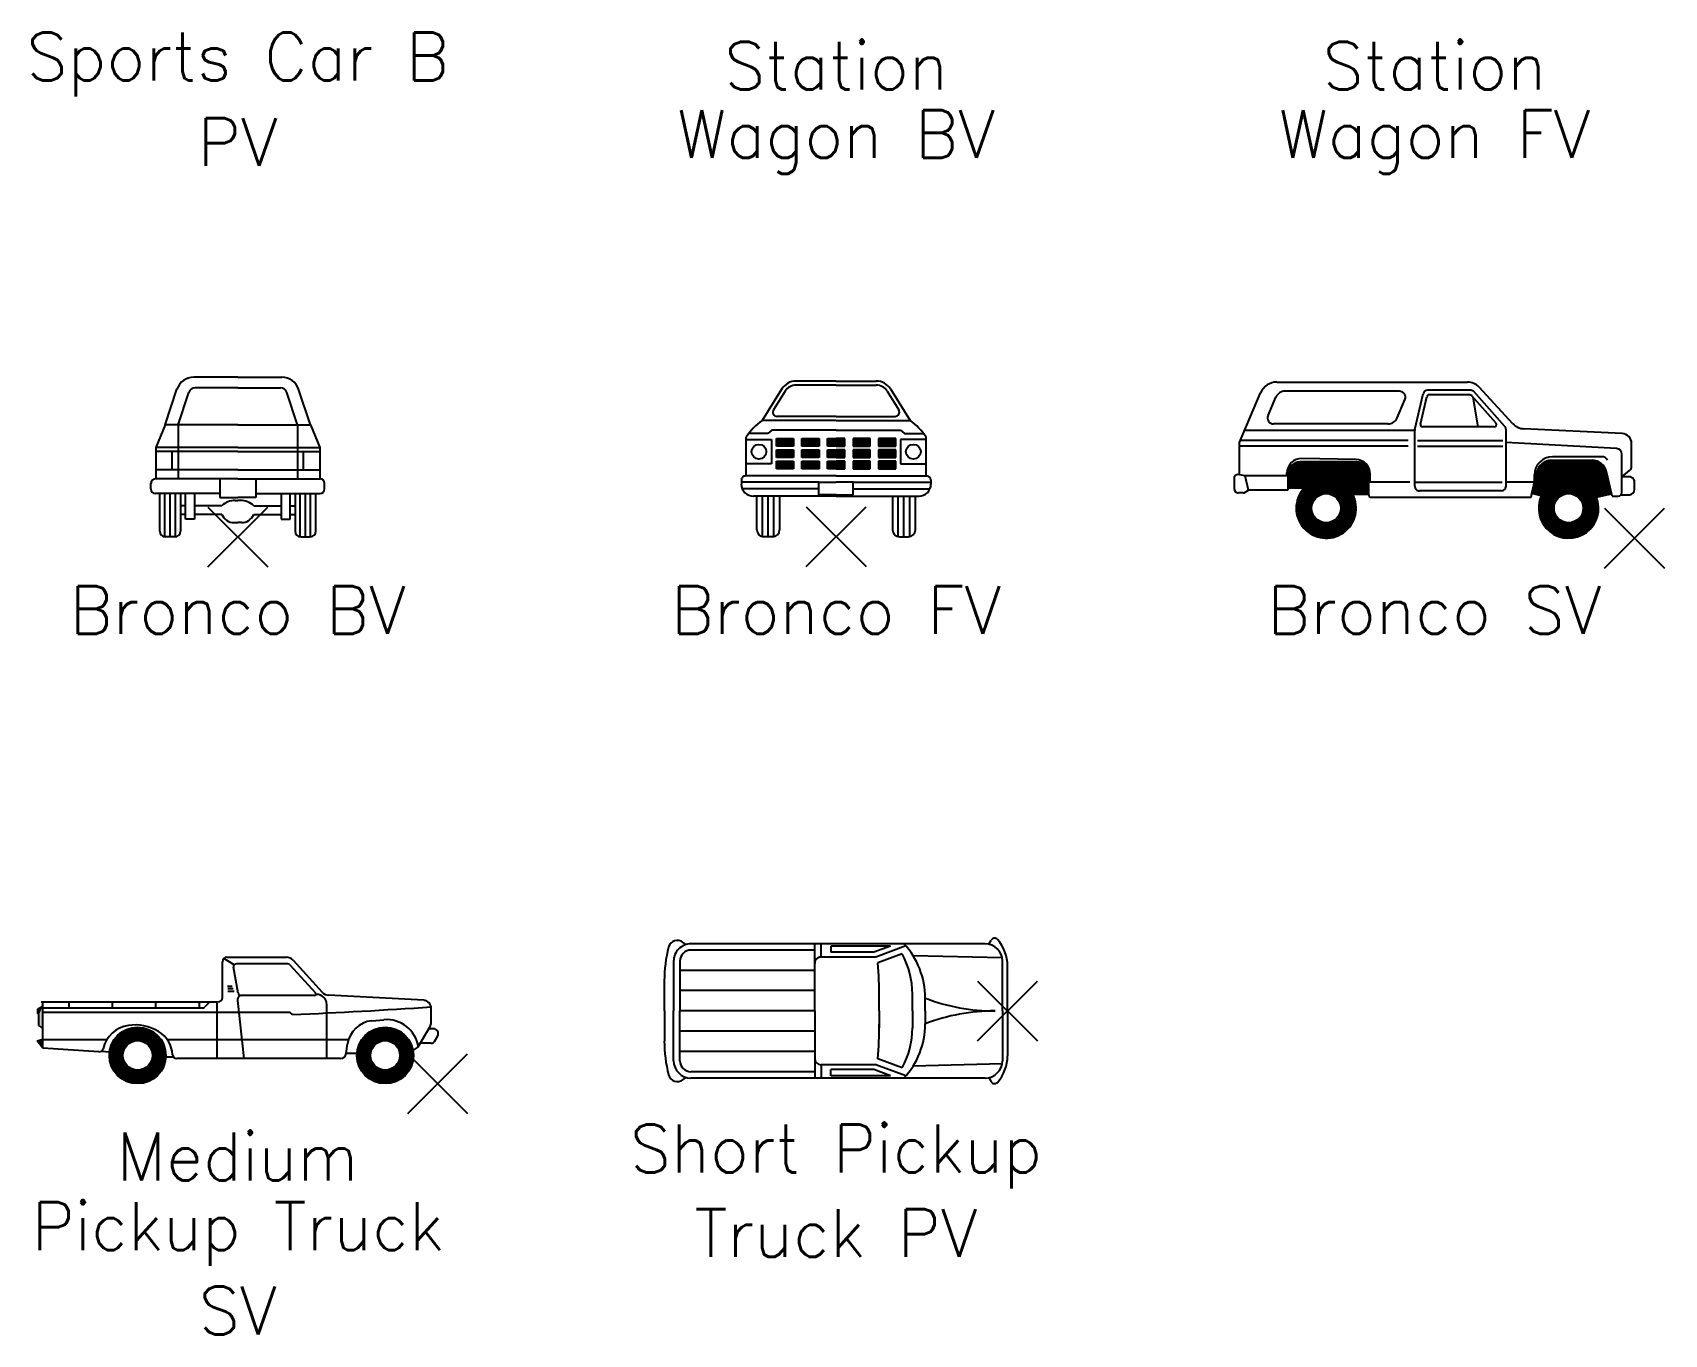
# Model space of a CAD drawing. Header units: inches. Extents: x -87 to 1609, y -1021 to 74.
# Drawn here: x -86 to 599, y -1021 to -475 of the extents above; entities that cross this region are included whole.
import ezdxf
from ezdxf.enums import TextEntityAlignment as Align

# ---------------------------------------------------------------- set-up
doc = ezdxf.new("R2010")
doc.units = ezdxf.units.IN
doc.header["$MEASUREMENT"] = 0
doc.layers.add('Block origin', color=7, linetype='Continuous')
doc.layers.add('Text', color=6, linetype='Continuous')
doc.styles.add('ATTR', font='romans.shx', dxfattribs={"width": 0.8, "height": 1.114828})
doc.styles.add('blk_label', font='romans.shx')

# ---------------------------------------------------------------- blocks, each defined once
blk = doc.blocks.new('Bronco SV')
at = {"linetype": 'Continuous'}
for p, q in [((-150.02, 65.55), (-70.04, 65.55)), ((-98.66, 61.71), (-146.59, 61.71)), ((-68.72, 62.1), (-86.79, 62.1)), ((-50.97, 48.02), (-65.21, 63.44)), ((-165.66, 40.13), (-156.85, 61.02)), ((-153.76, 51.54), (-150.45, 59.18)), ((-99.62, 50.48), (-96.31, 58.12)), ((-92.11, 45.62), (-88.7, 60.58)), ((-89.79, 47.93), (-87.18, 59.4)), ((-69.01, 60.17), (-86.21, 60.17)), ((-58.13, 48.36), (-68.27, 59.83)), ((-65.58, 46.72), (-67.7, 59.19)), ((-54.38, 46.89), (-67.25, 61.44)), ((-103.47, 47.95), (-151.4, 47.95)), ((-92.16, 45.24), (-163.5, 45.24)), ((-92.16, 21.83), (-92.16, 45.18)), ((-58.87, 46.72), (-88.83, 46.72)), ((-53.89, 21.83), (-53.89, 45.59)), ((-5.17, 43.93), (-46.46, 45.92)), ((-165.66, 26.53), (-165.66, 40.13)), ((-94.94, 38.57), (-165.66, 38.57)), ((-94.94, 41.07), (-165.26, 41.07)), ((-91.04, 41.07), (-55.19, 41.07)), ((-91.04, 38.57), (-55.19, 38.57)), ((-7.49, 37.65), (-53.89, 40.16)), ((-5.25, 19.18), (-5.25, 35.29)), ((-1.2, 30.17), (-1.2, 39.76)), ((-138.93, 20.99), (-145.44, 27.49)), ((-138.6, 21.12), (-145.37, 27.9)), ((-138.37, 21.37), (-145.28, 28.28)), ((-138.13, 21.6), (-145.17, 28.64)), ((-137.89, 21.83), (-145.03, 28.97)), ((-137.64, 22.06), (-144.88, 29.29)), ((-137.39, 22.27), (-144.71, 29.59)), ((-137.13, 22.48), (-144.52, 29.87)), ((-136.86, 22.69), (-144.32, 30.14)), ((-136.59, 22.89), (-144.1, 30.39)), ((-136.31, 23.08), (-143.86, 30.63)), ((-136.02, 23.26), (-143.61, 30.85)), ((-135.73, 23.44), (-143.34, 31.05)), ((-135.43, 23.61), (-143.06, 31.24)), ((-135.12, 23.77), (-142.76, 31.41)), ((-134.81, 23.93), (-142.44, 31.57)), ((-134.48, 24.08), (-142.11, 31.7)), ((-134.15, 24.22), (-141.75, 31.82)), ((-133.82, 24.36), (-141.37, 31.91)), ((-133.47, 24.48), (-140.96, 31.97)), ((-133.12, 24.6), (-140.52, 32)), ((-116.58, 32.01), (-140.38, 32.01)), ((-132.75, 24.71), (-140.05, 32.01)), ((-116.81, 33.02), (-139.6, 33.46)), ((-132.38, 24.81), (-139.58, 32.01)), ((-132, 24.89), (-139.11, 32.01)), ((-131.6, 24.97), (-138.64, 32.01)), ((-131.2, 25.04), (-138.17, 32.01)), ((-130.78, 25.09), (-137.7, 32.01)), ((-130.35, 25.14), (-137.23, 32.01)), ((-129.91, 25.16), (-136.75, 32.01)), ((-129.45, 25.18), (-136.28, 32.01)), ((-128.98, 25.17), (-135.81, 32.01)), ((-128.48, 25.15), (-135.34, 32.01)), ((-127.96, 25.1), (-134.87, 32.01)), ((-127.42, 25.03), (-134.4, 32.01)), ((-126.84, 24.93), (-133.93, 32.01)), ((-126.23, 24.79), (-133.45, 32.01)), ((-125.57, 24.6), (-132.98, 32.01)), ((-124.85, 24.35), (-132.51, 32.01)), ((-124.04, 24), (-132.04, 32.01)), ((-123.05, 23.49), (-131.57, 32.01)), ((-121.61, 22.52), (-131.1, 32.01)), ((-117.17, 18.55), (-130.63, 32.01)), ((-116.7, 18.55), (-130.16, 32.01)), ((-116.23, 18.55), (-129.68, 32.01)), ((-115.76, 18.55), (-129.21, 32.01)), ((-115.29, 18.55), (-128.74, 32.01)), ((-114.82, 18.55), (-128.27, 32.01)), ((-114.34, 18.55), (-127.8, 32.01)), ((-113.87, 18.55), (-127.33, 32.01)), ((-113.4, 18.55), (-126.86, 32.01)), ((-112.93, 18.55), (-126.38, 32.01)), ((-112.46, 18.55), (-125.91, 32.01)), ((-111.99, 18.55), (-125.44, 32.01)), ((-111.52, 18.55), (-124.97, 32.01)), ((-111.48, 18.99), (-124.5, 32.01)), ((-111.48, 19.46), (-124.03, 32.01)), ((-111.48, 19.93), (-123.56, 32.01)), ((-111.48, 20.41), (-123.09, 32.01)), ((-111.48, 20.88), (-122.61, 32.01)), ((-111.48, 21.35), (-122.14, 32.01)), ((-111.48, 21.82), (-121.67, 32.01)), ((-111.48, 22.29), (-121.2, 32.01)), ((-111.48, 22.76), (-120.73, 32.01)), ((-111.48, 23.23), (-120.26, 32.01)), ((-111.48, 23.7), (-119.79, 32.01)), ((-111.48, 24.18), (-119.31, 32.01)), ((-111.48, 24.65), (-118.84, 32.01)), ((-111.48, 25.12), (-118.37, 32.01)), ((-111.48, 25.59), (-117.9, 32.01)), ((-111.48, 26.06), (-117.43, 32.01)), ((-111.48, 26.53), (-116.96, 32.01)), ((-111.49, 27), (-116.49, 32.01)), ((-111.52, 27.51), (-115.98, 31.97)), ((-111.62, 28.08), (-115.41, 31.87)), ((-111.83, 28.77), (-114.72, 31.66)), ((-112.35, 29.75), (-113.74, 31.14)), ((-43.03, 18.81), (-40.94, 27.88)), ((-35.62, 22.31), (-40.99, 27.68)), ((-35.36, 22.52), (-40.9, 28.06)), ((-35.09, 22.72), (-40.79, 28.42)), ((-34.81, 22.92), (-40.66, 28.77)), ((-34.53, 23.11), (-40.52, 29.1)), ((-34.25, 23.29), (-40.37, 29.41)), ((-33.95, 23.47), (-40.2, 29.71)), ((-33.65, 23.64), (-40.01, 30)), ((-33.34, 23.8), (-39.81, 30.27)), ((-33.03, 23.96), (-39.6, 30.53)), ((-32.7, 24.11), (-39.38, 30.78)), ((-32.37, 24.25), (-39.14, 31.02)), ((-32.03, 24.38), (-38.9, 31.24)), ((-31.69, 24.5), (-38.63, 31.45)), ((-31.33, 24.62), (-38.36, 31.65)), ((-30.96, 24.72), (-38.07, 31.83)), ((-30.59, 24.82), (-37.77, 32)), ((-30.21, 24.91), (-37.46, 32.16)), ((-29.81, 24.98), (-37.13, 32.3)), ((-29.4, 25.05), (-36.78, 32.42)), ((-28.99, 25.1), (-36.42, 32.53)), ((-28.55, 25.14), (-36.03, 32.62)), ((-28.11, 25.17), (-35.62, 32.68)), ((-27.65, 25.18), (-35.19, 32.72)), ((-34.84, 32.73), (-17.8, 32.73)), ((-27.17, 25.17), (-34.73, 32.73)), ((-13.71, 34.19), (-34.41, 34.19)), ((-26.67, 25.14), (-34.26, 32.73)), ((-26.15, 25.09), (-33.79, 32.73)), ((-25.6, 25.01), (-33.32, 32.73)), ((-25.02, 24.9), (-32.85, 32.73)), ((-24.4, 24.76), (-32.37, 32.73)), ((-23.73, 24.56), (-31.9, 32.73)), ((-23, 24.3), (-31.43, 32.73)), ((-22.16, 23.93), (-30.96, 32.73)), ((-21.13, 23.37), (-30.49, 32.73)), ((-19.45, 22.16), (-30.02, 32.73)), ((-14.41, 17.6), (-29.55, 32.73)), ((-14.02, 17.68), (-29.08, 32.73)), ((-13.64, 17.77), (-28.6, 32.73)), ((-13.25, 17.85), (-28.13, 32.73)), ((-12.87, 17.94), (-27.66, 32.73)), ((-12.48, 18.03), (-27.19, 32.73)), ((-12.1, 18.11), (-26.72, 32.73)), ((-11.71, 18.2), (-26.25, 32.73)), ((-11.33, 18.29), (-25.78, 32.73)), ((-10.94, 18.37), (-25.3, 32.73)), ((-10.56, 18.46), (-24.83, 32.73)), ((-10.17, 18.54), (-24.36, 32.73)), ((-9.79, 18.63), (-23.89, 32.73)), ((-9.63, 18.95), (-23.42, 32.73)), ((-9.77, 19.56), (-22.95, 32.73)), ((-9.92, 20.17), (-22.48, 32.73)), ((-10.06, 20.79), (-22.01, 32.73)), ((-10.2, 21.4), (-21.53, 32.73)), ((-10.34, 22.01), (-21.06, 32.73)), ((-10.48, 22.62), (-20.59, 32.73)), ((-10.62, 23.24), (-20.12, 32.73)), ((-10.77, 23.85), (-19.65, 32.73)), ((-10.91, 24.46), (-19.18, 32.73)), ((-11.05, 25.07), (-18.71, 32.73)), ((-11.19, 25.69), (-18.24, 32.73)), ((-11.33, 26.3), (-17.76, 32.73)), ((-11.47, 26.91), (-17.27, 32.71)), ((-11.61, 27.53), (-16.73, 32.64)), ((-11.76, 28.15), (-16.12, 32.5)), ((-12.01, 28.87), (-15.4, 32.26)), ((-12.53, 29.85), (-14.42, 31.74)), ((-9.63, 18.91), (-11.7, 27.88)), ((-5.25, 25.76), (-2.04, 28.4)), ((-168, 25.64), (-168, 20.86)), ((-166.81, 26.62), (-167.57, 26.29)), ((-163.31, 26.11), (-166.4, 26.67)), ((-145.47, 26.11), (-163.31, 26.11)), ((-161.97, 20.11), (-163.31, 26.11)), ((-145.8, 26.11), (-145.8, 27.38)), ((-139.41, 20.99), (-145.47, 27.05)), ((-145.47, 26.92), (-145.47, 20.99)), ((-139.88, 20.99), (-145.47, 26.58)), ((-140.35, 20.99), (-145.47, 26.11)), ((-140.82, 20.99), (-145.47, 25.64)), ((-141.29, 20.99), (-145.47, 25.17)), ((-141.76, 20.99), (-145.47, 24.7)), ((-142.23, 20.99), (-145.47, 24.22)), ((-142.7, 20.99), (-145.47, 23.75)), ((-143.18, 20.99), (-145.47, 23.28)), ((-143.65, 20.99), (-145.47, 22.81)), ((-144.12, 20.99), (-145.47, 22.34)), ((-144.59, 20.99), (-145.47, 21.87)), ((-145.06, 20.99), (-145.47, 21.4)), ((-145.47, 20.99), (-145.47, 20.11)), ((-138.72, 20.99), (-145.47, 20.99)), ((-111.48, 18.55), (-111.48, 26.92)), ((-94.26, 23.52), (-111.48, 23.52)), ((-110.84, 23.52), (-110.84, 26.93)), ((-92.16, 23.52), (-55.52, 23.52)), ((-41.95, 23.52), (-53.89, 23.52)), ((-39.75, 17.96), (-42.58, 20.78)), ((-39.12, 17.79), (-42.49, 21.17)), ((-38.94, 18.09), (-42.4, 21.55)), ((-38.78, 18.4), (-42.31, 21.93)), ((-38.62, 18.71), (-42.23, 22.32)), ((-38.45, 19.01), (-42.14, 22.7)), ((-38.27, 19.3), (-42.05, 23.08)), ((-38.08, 19.59), (-41.96, 23.46)), ((-41.95, 23.52), (-41.95, 26.66)), ((-37.89, 19.87), (-41.87, 23.85)), ((-37.69, 20.14), (-41.78, 24.23)), ((-37.49, 20.41), (-41.69, 24.61)), ((-37.28, 20.67), (-41.61, 25)), ((-37.06, 20.92), (-41.52, 25.38)), ((-36.83, 21.17), (-41.43, 25.76)), ((-36.6, 21.41), (-41.34, 26.15)), ((-36.37, 21.64), (-41.25, 26.53)), ((-36.12, 21.87), (-41.16, 26.91)), ((-35.87, 22.09), (-41.08, 27.29)), ((-14.79, 17.51), (-18.05, 20.76)), ((-2.14, 25.76), (-5.25, 25.76)), ((0, 20.41), (0, 23.62)), ((-164.13, 18.98), (-166.11, 18.98)), ((-163.77, 19.07), (-161.97, 20.11)), ((-145.47, 20.11), (-161.97, 20.11)), ((-117.64, 18.55), (-119.42, 20.32)), ((-118.12, 18.55), (-118.44, 18.88)), ((-118.26, 18.55), (-111.48, 18.55)), ((-111.48, 18.02), (-111.48, 18.55)), ((-110.71, 17.25), (-43.4, 17.25)), ((-55.86, 19.87), (-90.2, 19.87)), ((-43.4, 17.25), (-43.03, 18.81)), ((-39.09, 17.79), (-43.03, 18.81)), ((-42.94, 18.79), (-43.02, 18.87)), ((-42.3, 18.62), (-42.93, 19.25)), ((-41.66, 18.46), (-42.84, 19.64)), ((-41.03, 18.29), (-42.76, 20.02)), ((-40.39, 18.12), (-42.67, 20.4)), ((-15.18, 17.42), (-16.83, 19.08)), ((-15.56, 17.34), (-16.28, 18.05)), ((-15.93, 17.25), (-9.57, 18.68)), ((-9.33, 17.64), (-9.63, 18.91)), ((-9.33, 17.64), (-6.79, 17.64)), ((-5.55, 18.27), (-2.14, 18.27))]:
    blk.add_line(p, q, dxfattribs=at)
at = {"linetype": 'Continuous', "const_width": 6.45}
for points in [[(-119.99, 12.59, -1), (-138.71, 12.59, -1)], [(-18.26, 12.59, -1), (-36.98, 12.59, -1)]]:
    blk.add_lwpolyline(points, format="xyb", close=True, dxfattribs=at)
at = {"linetype": 'Continuous'}
for centre in [(-129.35, 12.59), (-27.62, 12.59)]:
    blk.add_circle(centre, 6.13, dxfattribs=at)
for centre, radius, start, end in [((-150.02, 58.14), 7.42, 90, 157.13551), ((-146.59, 57.51), 4.2, 90, 156.57006), ((-98.66, 59.14), 2.57, 336.57006, 90), ((-86.79, 60.14), 1.96, 90, 167.1521), ((-70.04, 58.98), 6.57, 42.72123, 90), ((-68.72, 60.14), 1.96, 41.46702, 90), ((-86.21, 59.18), 0.99, 90, 167.1521), ((-69.01, 59.18), 0.99, 41.46702, 90), ((-151.4, 50.52), 2.57, 156.57006, 270), ((-103.47, 52.15), 4.2, 270, 336.57006), ((-58.87, 47.71), 0.99, 270, 41.46702), ((-46.14, 52.48), 6.57, 222.72121, 267.24008), ((-90.2, 45.18), 1.96, 167.1521, 179.99999), ((-88.83, 47.71), 0.99, 167.1521, 270), ((-55.86, 45.59), 1.96, 359.99999, 41.46702), ((-5.37, 39.76), 4.17, 359.99999, 87.24008), ((-7.62, 35.29), 2.36, 359.99999, 86.9101), ((-139.72, 27.38), 6.08, 88.87716, 180), ((-140.38, 26.92), 5.09, 90, 180), ((-116.93, 26.93), 6.08, 359.99999, 88.87716), ((-116.58, 26.92), 5.09, 359.99999, 90), ((-34.41, 26.66), 7.53, 90, 180), ((-34.84, 26.47), 6.26, 90, 167.00019), ((-17.8, 26.47), 6.26, 12.99981, 90), ((-13.71, 31.44), 2.76, 29.33364, 90), ((-3.49, 30.17), 2.28, 309.4106, 359.99999), ((-167.29, 25.64), 0.707, 113.20732, 179.99999), ((-166.11, 20.86), 1.89, 180, 270), ((-166.53, 25.97), 0.707, 79.76677, 113.20732), ((-129.35, 12.59), 12.59, 138.13394, 28.28216), ((-129.35, 12.59), 12.59, 28.28216, 138.13394), ((-90.2, 21.83), 1.96, 179.99999, 270), ((-55.86, 21.83), 1.96, 270, 359.99999), ((-27.62, 12.59), 12.59, 21.75702, 155.61511), ((-2.14, 23.62), 2.14, 359.99999, 90), ((-164.13, 19.69), 0.707, 270, 299.79722), ((-110.71, 18.02), 0.776, 180, 270), ((-27.62, 12.59), 12.59, 155.61511, 21.75702), ((-6.79, 19.18), 1.54, 270, 359.99999), ((-2.14, 20.41), 2.14, 270, 359.99999)]:
    blk.add_arc(centre, radius, start, end, dxfattribs=at)
at = {"style": 'ATTR', "width": 0.8, "flags": 9}
blk.add_attdef('ESTCODE', (0, 0), '', height=0.0354, dxfattribs=at)
blk = doc.blocks.new('Bronco FV')
at = {"linetype": 'Continuous'}
for p, q in [((-22.81, 62.02), (-31.03, 48.81)), ((0, 65.33), (-16.85, 65.33)), ((0, 63.64), (-16.85, 63.64)), ((0, 65.33), (16.85, 65.33)), ((0, 63.64), (16.85, 63.64)), ((22.81, 62.02), (31.03, 48.81)), ((-21.38, 61.13), (-26.27, 53.27)), ((21.38, 61.13), (26.27, 53.27)), ((0, 48.81), (-31.03, 48.81)), ((0, 50.5), (-24.73, 50.5)), ((0, 50.5), (24.73, 50.5)), ((0, 48.81), (31.03, 48.81)), ((-37.73, 25.54), (-37.73, 41.77)), ((-28.64, 43.35), (-36.65, 43.35)), ((-26.97, 44.74), (-28.64, 43.35)), ((0, 44.74), (-26.97, 44.74)), ((-25.06, 37.97), (-25.06, 41.22)), ((-25.06, 41.22), (-17.82, 41.22)), ((-17.82, 41.22), (-17.82, 37.97)), ((-14.34, 41.22), (-7.1, 41.22)), ((-14.34, 37.97), (-14.34, 41.22)), ((-7.1, 41.22), (-7.1, 37.97)), ((-3.62, 37.97), (-3.62, 41.22)), ((-3.62, 41.22), (0, 41.22)), ((0, 44.74), (26.97, 44.74)), ((3.62, 41.22), (0, 41.22)), ((3.62, 37.97), (3.62, 41.22)), ((7.1, 41.22), (7.1, 37.97)), ((14.34, 41.22), (7.1, 41.22)), ((14.34, 37.97), (14.34, 41.22)), ((25.06, 41.22), (17.82, 41.22)), ((17.82, 41.22), (17.82, 37.97)), ((25.06, 37.97), (25.06, 41.22)), ((26.97, 44.74), (28.64, 43.35)), ((28.64, 43.35), (36.65, 43.35)), ((37.73, 25.54), (37.73, 41.77)), ((-37.73, 40.84), (-27.06, 40.84)), ((-27.06, 40.84), (-27.06, 30.55)), ((-17.82, 37.97), (-25.06, 37.97)), ((-25.06, 33.24), (-25.06, 36.48)), ((-25.06, 36.48), (-17.82, 36.48)), ((-17.82, 36.48), (-17.82, 33.24)), ((-7.1, 37.97), (-14.34, 37.97)), ((-14.34, 36.48), (-7.1, 36.48)), ((-14.34, 33.24), (-14.34, 36.48)), ((-7.1, 36.48), (-7.1, 33.24)), ((0, 37.97), (-3.62, 37.97)), ((-3.62, 33.24), (-3.62, 36.48)), ((-3.62, 36.48), (0, 36.48)), ((0, 37.97), (3.62, 37.97)), ((3.62, 36.48), (0, 36.48)), ((3.62, 33.24), (3.62, 36.48)), ((7.1, 37.97), (14.34, 37.97)), ((7.1, 36.48), (7.1, 33.24)), ((14.34, 36.48), (7.1, 36.48)), ((14.34, 33.24), (14.34, 36.48)), ((17.82, 37.97), (25.06, 37.97)), ((25.06, 36.48), (17.82, 36.48)), ((17.82, 36.48), (17.82, 33.24)), ((25.06, 33.24), (25.06, 36.48)), ((27.06, 40.84), (27.06, 30.55)), ((37.73, 40.84), (27.06, 40.84)), ((-27.06, 30.55), (-37.73, 30.55)), ((-17.82, 33.24), (-25.06, 33.24)), ((-25.06, 28.5), (-25.06, 31.75)), ((-25.06, 31.75), (-17.82, 31.75)), ((-17.82, 28.5), (-25.06, 28.5)), ((-17.82, 31.75), (-17.82, 28.5)), ((-7.1, 33.24), (-14.34, 33.24)), ((-14.34, 31.75), (-7.1, 31.75)), ((-14.34, 28.5), (-14.34, 31.75)), ((-7.1, 28.5), (-14.34, 28.5)), ((-7.1, 31.75), (-7.1, 28.5)), ((0, 33.24), (-3.62, 33.24)), ((-3.62, 28.5), (-3.62, 31.75)), ((-3.62, 31.75), (0, 31.75)), ((0, 28.5), (-3.62, 28.5)), ((0, 33.24), (3.62, 33.24)), ((3.62, 31.75), (0, 31.75)), ((0, 28.5), (3.62, 28.5)), ((3.62, 28.5), (3.62, 31.75)), ((7.1, 33.24), (14.34, 33.24)), ((7.1, 31.75), (7.1, 28.5)), ((14.34, 31.75), (7.1, 31.75)), ((7.1, 28.5), (14.34, 28.5)), ((14.34, 28.5), (14.34, 31.75)), ((17.82, 33.24), (25.06, 33.24)), ((25.06, 31.75), (17.82, 31.75)), ((17.82, 31.75), (17.82, 28.5)), ((17.82, 28.5), (25.06, 28.5)), ((25.06, 28.5), (25.06, 31.75)), ((27.06, 30.55), (37.73, 30.55)), ((-39.77, 23.76), (-39.77, 22.12)), ((-7.2, 22.94), (-39.77, 22.94)), ((0, 25.54), (-38, 25.54)), ((-7.2, 17.56), (-7.2, 22.94)), ((-7.2, 22.94), (0, 22.94)), ((0, 25.54), (38, 25.54)), ((7.2, 22.94), (0, 22.94)), ((7.2, 22.94), (39.77, 22.94)), ((7.2, 17.56), (7.2, 22.94)), ((39.77, 23.76), (39.77, 22.12)), ((-7.2, 20.16), (-39.38, 20.16)), ((0, 17), (-34.66, 17)), ((-33.25, 2.95), (-33.25, 17)), ((-30.87, 0.05), (-30.87, 17)), ((-28.48, 0), (-28.48, 17)), ((-26.09, 0.05), (-26.09, 17)), ((-23.7, 17), (-23.7, 2.95)), ((0, 17.56), (-7.2, 17.56)), ((0, 17.56), (7.2, 17.56)), ((0, 17), (34.66, 17)), ((7.2, 20.16), (39.38, 20.16)), ((23.7, 17), (23.7, 2.95)), ((26.09, 0.05), (26.09, 17)), ((28.48, 0), (28.48, 17)), ((30.87, 0.05), (30.87, 17)), ((33.25, 2.95), (33.25, 17)), ((-26.65, 0), (-30.31, 0)), ((26.65, 0), (30.31, 0))]:
    blk.add_line(p, q, dxfattribs=at)
for centre in [(-32.4, 35.69), (32.4, 35.69)]:
    blk.add_circle(centre, 3.09, dxfattribs=at)
for centre, radius, start, end in [((-16.85, 58.31), 7.02, 90, 148.09213), ((-16.85, 58.31), 5.33, 90, 148.09213), ((16.85, 58.31), 7.02, 31.90786, 90), ((16.85, 58.31), 5.33, 31.90786, 90), ((-17, 28.75), 24.49, 124.96933, 147.86524), ((-24.73, 52.31), 1.82, 148.09213, 270), ((24.73, 52.31), 1.82, 270, 31.90786), ((17, 28.75), 24.49, 32.13477, 55.03066), ((-38, 23.76), 1.77, 90, 180.00001), ((-34.66, 22.12), 5.12, 180.00001, 270), ((34.66, 22.12), 5.12, 270, 0), ((38, 23.76), 1.77, 0, 90), ((-30.31, 2.95), 2.95, 180.00001, 270), ((-26.65, 2.95), 2.95, 270, 0), ((26.65, 2.95), 2.95, 180.00001, 270), ((30.31, 2.95), 2.95, 270, 0)]:
    blk.add_arc(centre, radius, start, end, dxfattribs=at)
for points in [[(-17.82, 41.22), (-17.82, 37.97), (-25.06, 41.22), (-25.06, 37.97)], [(-7.1, 41.22), (-7.1, 37.97), (-14.34, 41.22), (-14.34, 37.97)], [(0, 41.22), (0, 37.97), (-3.62, 41.22), (-3.62, 37.97)], [(0, 41.22), (0, 37.97), (3.62, 41.22), (3.62, 37.97)], [(7.1, 41.22), (7.1, 37.97), (14.34, 41.22), (14.34, 37.97)], [(17.82, 41.22), (17.82, 37.97), (25.06, 41.22), (25.06, 37.97)], [(-17.82, 36.48), (-17.82, 33.24), (-25.06, 36.48), (-25.06, 33.24)], [(-7.1, 36.48), (-7.1, 33.24), (-14.34, 36.48), (-14.34, 33.24)], [(0, 36.48), (0, 33.24), (-3.62, 36.48), (-3.62, 33.24)], [(0, 36.48), (0, 33.24), (3.62, 36.48), (3.62, 33.24)], [(7.1, 36.48), (7.1, 33.24), (14.34, 36.48), (14.34, 33.24)], [(17.82, 36.48), (17.82, 33.24), (25.06, 36.48), (25.06, 33.24)], [(-17.82, 31.75), (-17.82, 28.5), (-25.06, 31.75), (-25.06, 28.5)], [(-7.1, 31.75), (-7.1, 28.5), (-14.34, 31.75), (-14.34, 28.5)], [(0, 31.75), (0, 28.5), (-3.62, 31.75), (-3.62, 28.5)], [(0, 31.75), (0, 28.5), (3.62, 31.75), (3.62, 28.5)], [(7.1, 31.75), (7.1, 28.5), (14.34, 31.75), (14.34, 28.5)], [(17.82, 31.75), (17.82, 28.5), (25.06, 31.75), (25.06, 28.5)]]:
    blk.add_solid(points, dxfattribs=at)
at = {"style": 'ATTR', "width": 0.8, "flags": 9}
blk.add_attdef('ESTCODE', (0, 0), '', height=0.0159, dxfattribs=at)
blk = doc.blocks.new('Bronco BV')
at = {"linetype": 'Continuous'}
for p, q in [((-30.49, 47.08), (-25.52, 62)), ((0, 67.07), (-18.5, 67.07)), ((0, 62.58), (-17.94, 62.58)), ((0, 67.07), (18.5, 67.07)), ((0, 62.58), (17.94, 62.58)), ((30.49, 47.08), (25.52, 62)), ((-25.06, 47.08), (-20.52, 60.71)), ((25.06, 47.08), (20.52, 60.71)), ((-30.49, 47.08), (-34.45, 37.5)), ((0, 47.08), (-30.49, 47.08)), ((-25.06, 47.08), (-25.06, 24.36)), ((0, 47.08), (30.49, 47.08)), ((25.06, 47.08), (25.06, 24.36)), ((30.49, 47.08), (34.45, 37.5)), ((0, 37.5), (-34.45, 37.5)), ((-34.45, 37.5), (-34.45, 24.36)), ((0, 35.88), (-34.45, 35.88)), ((-27.53, 28.15), (-27.53, 35.88)), ((0, 37.5), (34.45, 37.5)), ((0, 35.88), (34.45, 35.88)), ((27.53, 28.15), (27.53, 35.88)), ((34.45, 37.5), (34.45, 24.36)), ((0, 28.15), (-34.45, 28.15)), ((0, 28.15), (34.45, 28.15)), ((-36.45, 20.16), (-36.45, 22.47)), ((0, 24.36), (-34.57, 24.36)), ((-7.6, 24.36), (-7.6, 16.54)), ((0, 24.36), (34.57, 24.36)), ((7.6, 24.36), (7.6, 16.54)), ((36.45, 20.16), (36.45, 22.47)), ((-7.6, 18.28), (-34.57, 18.28)), ((-32.74, 2.44), (-32.74, 18.28)), ((-30.56, 0.01), (-30.56, 18.28)), ((-28.38, 0), (-28.38, 18.28)), ((-26.2, 0.01), (-26.2, 18.28)), ((-24.02, 18.28), (-24.02, 2.44)), ((-21.97, 7.44), (-21.97, 18.28)), ((-18.14, 18.28), (-18.14, 7.44)), ((-7.6, 16.54), (0, 16.54)), ((-1.15, 15.33), (0, 15.33)), ((7.6, 16.54), (0, 16.54)), ((1.15, 15.33), (0, 15.33)), ((7.6, 18.28), (34.57, 18.28)), ((18.14, 18.28), (18.14, 7.44)), ((21.97, 7.44), (21.97, 18.28)), ((24.02, 18.28), (24.02, 2.44)), ((26.2, 0.01), (26.2, 18.28)), ((28.38, 0), (28.38, 18.28)), ((30.56, 0.01), (30.56, 18.28)), ((32.74, 2.44), (32.74, 18.28)), ((-21.97, 13.1), (-24.02, 13.1)), ((-21.97, 9.45), (-24.02, 9.45)), ((-18.14, 7.44), (-21.97, 7.44)), ((-6.7, 13.1), (-18.14, 13.1)), ((-6.7, 9.45), (-18.14, 9.45)), ((6.7, 13.1), (18.14, 13.1)), ((6.7, 9.45), (18.14, 9.45)), ((18.14, 7.44), (21.97, 7.44)), ((21.97, 13.1), (24.02, 13.1)), ((21.97, 9.45), (24.02, 9.45)), ((-26.46, 0), (-30.3, 0)), ((-1.5, 6.02), (0, 6.02)), ((1.5, 6.02), (0, 6.02)), ((26.46, 0), (30.3, 0))]:
    blk.add_line(p, q, dxfattribs=at)
for centre, radius, start, end in [((-18.5, 59.66), 7.4, 90, 161.60181), ((-17.94, 59.85), 2.73, 90, 161.60181), ((17.94, 59.85), 2.73, 18.39819, 90), ((18.5, 59.66), 7.4, 18.39819, 90), ((-34.57, 22.47), 1.88, 90, 180.00001), ((34.57, 22.47), 1.88, 0, 90), ((-34.57, 20.16), 1.88, 180.00001, 270), ((-1.15, 7.32), 8.01, 90, 133.85512), ((1.15, 7.32), 8.01, 46.14488, 90), ((34.57, 20.16), 1.88, 270, 0), ((-1.5, 11.68), 5.66, 203.20029, 270), ((1.5, 11.68), 5.66, 270, 336.79972), ((-30.3, 2.44), 2.44, 180.00001, 270), ((-26.46, 2.44), 2.44, 270, 0), ((26.46, 2.44), 2.44, 180.00001, 270), ((30.3, 2.44), 2.44, 270, 0)]:
    blk.add_arc(centre, radius, start, end, dxfattribs=at)
at = {"style": 'ATTR', "width": 0.8, "flags": 9}
blk.add_attdef('ESTCODE', (0, 0), '', height=0.0146, dxfattribs=at)
blk = doc.blocks.new('Short Pickup Truck PV')
at = {"linetype": 'Continuous'}
for p, q in [((-134.99, 27.84), (-136.16, 28.79)), ((-9.44, 28.17), (-132.82, 28.17)), ((-80.86, 0), (-80.86, 28.17)), ((-78.22, 22.61), (-78.22, 28.17)), ((-7.82, 27.99), (-6.81, 29.74)), ((-140.1, 20.9), (-140.1, 0)), ((-137.46, 20.9), (-137.46, 0)), ((-80.86, 25.53), (-132.82, 25.53)), ((-55.3, 22.61), (-78.22, 22.61)), ((-74.2, 27.19), (-74.2, 24.63)), ((-49.12, 27.19), (-74.2, 27.19)), ((-56.05, 24.63), (-74.2, 24.63)), ((-49.12, 27.19), (-56.05, 24.63)), ((-42.65, 27.28), (-55.3, 22.61)), ((-44.18, 23.93), (-54.39, 20.16)), ((-2.29, 22.26), (-39.63, 23.18)), ((-2.16, 0), (-2.16, 20.9)), ((-80.86, 17.02), (-137.46, 17.02)), ((0, 0), (0, 18.78)), ((-144, 0), (-144, 12.66)), ((-80.86, 8.51), (-137.46, 8.51)), ((-53.79, 0), (-53.79, 7.11)), ((-39.89, 0), (-39.89, 7.06)), ((-144, 0), (-144, -12.66)), ((-140.1, -20.9), (-140.1, 0)), ((-80.86, 0), (-137.46, 0)), ((-137.46, -20.9), (-137.46, 0)), ((-80.86, 0), (-80.86, -28.17)), ((-53.79, 0), (-53.79, -7.11)), ((-39.89, 0), (-39.89, -7.06)), ((-34.54, 0), (-34.54, 5.44)), ((-34.54, 0), (-34.54, -5.44)), ((-2.16, 0), (-2.16, -20.9)), ((0, 0), (0, -18.78)), ((-80.86, -8.51), (-137.46, -8.51)), ((-80.86, -17.02), (-137.46, -17.02)), ((-44.18, -23.93), (-54.39, -20.16)), ((-80.86, -25.53), (-132.82, -25.53)), ((-55.3, -22.61), (-78.22, -22.61)), ((-78.22, -22.61), (-78.22, -28.17)), ((-56.05, -24.63), (-74.2, -24.63)), ((-74.2, -27.19), (-74.2, -24.63)), ((-49.12, -27.19), (-74.2, -27.19)), ((-49.12, -27.19), (-56.05, -24.63)), ((-42.65, -27.28), (-55.3, -22.61)), ((-2.29, -22.26), (-39.63, -23.18)), ((-134.99, -27.84), (-136.16, -28.79)), ((-9.44, -28.17), (-132.82, -28.17)), ((-7.82, -27.99), (-6.81, -29.74))]:
    blk.add_line(p, q, dxfattribs=at)
for centre, radius, start, end in [((-138.54, 25.85), 3.78, 50.91381, 165.53502), ((-132.82, 20.9), 7.28, 89.99999, 180), ((-68.02, 5.44), 33.48, 360, 42.77123), ((-9.44, 20.9), 7.28, 360, 89.99999), ((-5.44, 28.95), 1.58, 41.55553, 150.0974), ((-16.91, 18.78), 16.91, 360, 41.55553), ((-87.41, 12.66), 56.6, 165.53502, 180), ((-132.82, 20.9), 4.63, 89.99999, 180), ((-78.22, 19.96), 2.64, 89.99999, 180), ((-75.25, 7.06), 35.36, 360, 28.51339), ((-230.95, 5.58), 177.16, 360, 4.71838), ((-5.2, 82.74), 82.74, 249.23094, 270), ((-5.2, -82.74), 82.74, 89.99999, 110.76906), ((-230.95, -5.58), 177.16, 355.28162, 360), ((-68.02, -5.44), 33.48, 317.22878, 360), ((-87.41, -12.66), 56.6, 180, 194.46498), ((-75.25, -7.06), 35.36, 331.48661, 360), ((-78.22, -19.96), 2.64, 180, 270), ((-16.91, -18.78), 16.91, 318.44447, 360), ((-138.54, -25.85), 3.78, 194.46498, 309.08618), ((-132.82, -20.9), 7.28, 180, 270), ((-132.82, -20.9), 4.63, 180, 270), ((-9.44, -20.9), 7.28, 270, 360), ((-5.44, -28.95), 1.58, 209.90261, 318.44447)]:
    blk.add_arc(centre, radius, start, end, dxfattribs=at)
at = {"style": 'ATTR', "width": 0.8, "flags": 9}
blk.add_attdef('ESTCODE', (0, 0), '', height=0.0305, dxfattribs=at)
blk = doc.blocks.new('Medium Pickup Truck SV')
at = {"linetype": 'Continuous'}
for p, q in [((-90.32, 36.2), (-90.32, 51.18)), ((-85.37, 49.89), (-89.77, 52.51)), ((-88.45, 53.06), (-63.48, 53.06)), ((-83.69, 38.04), (-85.63, 48.91)), ((-62.87, 50.31), (-84.46, 50.31)), ((-61.99, 49.93), (-51.31, 38.18)), ((-60.68, 51.82), (-48.42, 38.34)), ((-166.44, 34.32), (-92.2, 34.32)), ((-165.73, 14.95), (-165.73, 34.32)), ((-154.67, 31.72), (-154.67, 34.32)), ((-136.45, 31.72), (-136.45, 34.32)), ((-118.22, 31.72), (-118.22, 34.32)), ((-100, 31.72), (-100, 34.32)), ((-95.55, 34.32), (-97.67, 32.21)), ((-92.55, 10.54), (-92.55, 34.32)), ((-86.19, 40.83), (-88.19, 40.83)), ((-85.79, 39.74), (-88.11, 39.74)), ((-85.4, 38.65), (-88.03, 38.65)), ((-84.04, 34.84), (-81.35, 10.54)), ((-83.13, 37.22), (-83.83, 35.93)), ((-51.8, 37.06), (-82.52, 37.06)), ((-51.19, 37.46), (-50.78, 37.46)), ((-5.82, 34.97), (-45.83, 37.11)), ((-167.75, 31.29), (-165.73, 32.52)), ((-167.75, 29.49), (-167.75, 31.29)), ((-167.3, 28.84), (-167.75, 29.49)), ((-167.3, 24.42), (-167.3, 28.84)), ((-98.84, 31.72), (-165.73, 31.72)), ((-61.83, 29.9), (-165.73, 29.9)), ((-60.91, 28.99), (-61.83, 29.9)), ((-46.51, 10.54), (-46.51, 33.19)), ((-2.73, 25.67), (-2.73, 31.71)), ((-165.73, 23.35), (-167.3, 24.42)), ((-27.63, 26.36), (-22.58, 26.82)), ((-8.12, 15.39), (-3.16, 24.04)), ((-1.73, 23.05), (-3.73, 23.05)), ((-168, 18.03), (-165.73, 18.73)), ((-165.73, 14.95), (-168, 18.03)), ((-138.88, 18.44), (-165.73, 18.44)), ((-142.2, 13.37), (-165.73, 14.95)), ((-141.07, 13.7), (-137.66, 13.34)), ((-37.41, 18.44), (-113.46, 18.44)), ((-38.4, 12.6), (-37.8, 16.71)), ((-8.12, 15.39), (-10.35, 14.03)), ((-2.7, 16.93), (-7.24, 16.93)), ((-1.34, 17.71), (0, 20.06)), ((-110.81, 11.14), (-114.06, 11.17)), ((-40.77, 10.54), (-109.51, 10.54)), ((-38.37, 12.78), (-33.83, 12.78))]:
    blk.add_line(p, q, dxfattribs=at)
at = {"linetype": 'Continuous', "const_width": 5.68}
for points in [[(-116.88, 11.86, -1), (-134.92, 11.86, -1)], [(-12.99, 11.86, -1), (-31.02, 11.86, -1)]]:
    blk.add_lwpolyline(points, format="xyb", close=True, dxfattribs=at)
at = {"linetype": 'Continuous'}
for centre, radius in [((-125.9, 11.86), 11.86), ((-22.01, 11.86), 11.86), ((-125.9, 11.86), 6.18), ((-22.01, 11.86), 6.18)]:
    blk.add_circle(centre, radius, dxfattribs=at)
for centre, radius, start, end in [((-88.45, 51.18), 1.88, 90, 180), ((-84.46, 49.12), 1.19, 90, 190.10468), ((-63.48, 49.28), 3.77, 42.28277, 90), ((-62.87, 49.12), 1.19, 42.28277, 90), ((-92.2, 36.2), 1.88, 270, 359.99999), ((-82.21, 35.05), 1.84, 151.47078, 186.32111), ((-82.52, 38.25), 1.19, 190.10468, 270), ((-51.8, 37.73), 0.673, 270, 42.28277), ((-50.78, 33.19), 4.27, 359.99999, 90), ((-45.63, 40.88), 3.77, 222.28277, 266.93819), ((-6, 31.71), 3.26, 359.99999, 86.93819), ((-98.84, 33.38), 1.66, 270, 315), ((-149.37, 2136.5), 2109.36, 272.40349, 273.98509), ((-127.94, 11.75), 12.83, 98.18313, 166.7975), ((-127.05, 5.55), 19.09, 58.89669, 98.18313), ((-123.59, 11.28), 12.41, 3.94327, 58.89669), ((-26.6, 15.09), 11.31, 95.19018, 171.76241), ((-21.37, 13.49), 13.38, 8.17251, 95.19018), ((-6, 25.67), 3.26, 330.18881, 359.99999), ((-1.73, 21.05), 2, 330.20492, 90), ((-142.09, 15.07), 1.71, 266.15914, 346.7975), ((-2.7, 18.49), 1.56, 270, 330.20492), ((-109.51, 12.25), 1.71, 183.94328, 270), ((-40.77, 12.94), 2.4, 270, 351.7624)]:
    blk.add_arc(centre, radius, start, end, dxfattribs=at)
for points in [[(-167.3, 28.84), (-165.73, 32.52), (-167.75, 29.49), (-167.75, 31.29)], [(-165.73, 23.35), (-165.73, 32.52), (-167.3, 24.42), (-167.3, 28.84)], [(-165.73, 14.95), (-168, 18.03), (-165.73, 18.73)]]:
    blk.add_solid(points, dxfattribs=at)
at = {"style": 'ATTR', "width": 0.8, "flags": 9}
blk.add_attdef('ESTCODE', (0, 0), '', height=0.0351, dxfattribs=at)

msp = doc.modelspace()

# ---------------------------------------------------------------- linework, layer by layer
at = {"layer": 'Block origin', "color": 1}
for p, q in [((-12.56, -698.93), (12.55, -673.82)), ((-12.56, -673.82), (12.55, -698.93)), ((238.52, -698.83), (263.63, -673.72)), ((238.52, -673.72), (263.63, -698.83)), ((573.5, -699.44), (598.61, -674.34)), ((573.5, -674.34), (598.61, -699.44)), ((310.44, -897.89), (335.55, -872.78)), ((310.44, -872.78), (335.55, -897.89)), ((71.33, -928.41), (96.44, -903.3)), ((71.33, -903.3), (96.44, -928.41))]:
    msp.add_line(p, q, dxfattribs=at)

# ---------------------------------------------------------------- block references
for name, p in [('Bronco BV', (0, -686.38)), ('Bronco FV', (251.07, -686.28)), ('Bronco SV', (586.06, -686.89)), ('Short Pickup Truck PV', (322.99, -885.33)), ('Medium Pickup Truck SV', (83.88, -915.85))]:
    msp.add_blockref(name, p)

# ---------------------------------------------------------------- texts
at = {"layer": 'Text', "style": 'blk_label'}
for s, height, p in [('Sports Car B', 20.0859, (0, -488.06)), ('Station', 20.086, (251.07, -488.06)), ('Station', 20.086, (502.15, -488.06)), ('PV', 20.086, (0, -520.59)), ('Wagon BV', 20.086, (251.07, -520.59)), ('Wagon FV', 20.086, (502.15, -520.59)), ('Bronco BV', 20.086, (0, -717.02)), ('Bronco FV', 20.086, (251.07, -717.02)), ('Bronco SV', 20.086, (502.15, -717.02)), ('Medium', 20.086, (0, -945.98)), ('Short Pickup', 20.0859, (251.07, -945.98)), ('Pickup Truck', 20.0859, (0, -978.52)), ('Truck PV', 20.086, (251.07, -978.52)), ('SV', 20.086, (0, -1011.06))]:
    msp.add_text(s, height=height, dxfattribs=at).set_placement(p, align=Align.MIDDLE)

doc.saveas('drawing.dxf')
